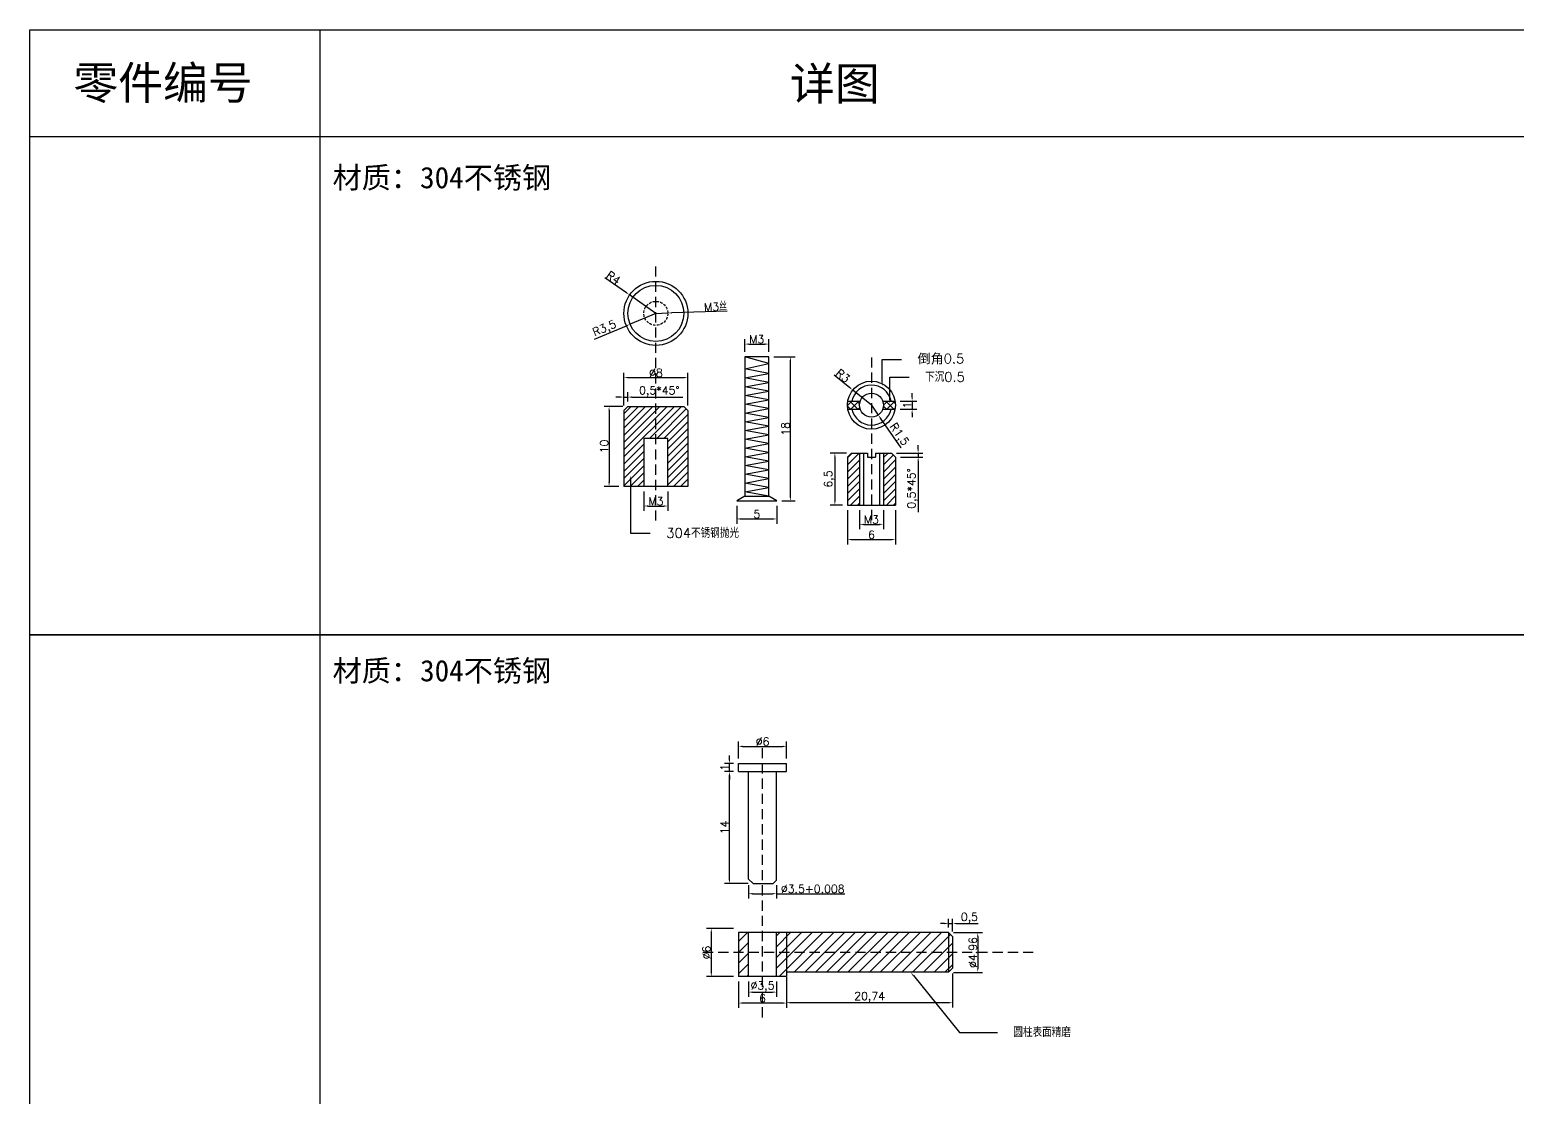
# Model space of a CAD drawing. Header units: millimetres. Extents: x 6817 to 15937, y -5221 to -164.
# Drawn here: x 10129.5 to 10315.4, y -911.5 to -778.1 of the extents above; entities that cross this region are included whole.
import ezdxf
from ezdxf import colors
from ezdxf.entities.mleader import LeaderData, LeaderLine
from ezdxf.math import Vec2, Vec3

# ---------------------------------------------------------------- set-up
doc = ezdxf.new("R2010")
doc.units = ezdxf.units.MM
doc.linetypes.add('HIDDEN', pattern=[9.525, 6.35, -3.175])
doc.layers.add('图层2', color=108, linetype='Continuous')
doc.styles.get("Standard").update_dxf_attribs({"font": 'txt', "bigfont": 'gbcbig.shx'})
doc.dimstyles.new('ISO-25', dxfattribs={"dimtxt": 1, "dimasz": 0.5, "dimexe": 0.6, "dimexo": 0.625, "dimgap": 0.1, "dimtad": 1, "dimtxsty": 'Standard', "dimcen": 2.5, "dimadec": 0, "dimazin": 0, "dimtfac": 1, "dimtmove": 0, "dimatfit": 3, "dimfxl": 0, "dimarcsym": 0})

# ---------------------------------------------------------------- blocks, each defined once
blk = doc.blocks.new('*D264')
at = {"layer": 'Defpoints', "color": 0, "linetype": 'ByBlock', "transparency": 16777216}
for p in [(10224.05, -895.88), (10244.8, -895.4), (10224.05, -899.67)]:
    blk.add_point(p, dxfattribs=at)
at = {"layer": '图层2', "color": 0, "linetype": 'ByBlock', "lineweight": -2, "transparency": 16777216}
for p, q in [((10224.05, -896.5), (10224.05, -900.27)), ((10244.8, -896.02), (10244.8, -900.27)), ((10244.3, -899.67), (10224.55, -899.67))]:
    blk.add_line(p, q, dxfattribs=at)
at = {"layer": '图层2', "color": 0, "linetype": 'ByBlock', "transparency": 16777216}
for points in [[(10224.55, -899.59), (10224.55, -899.76), (10224.05, -899.67)], [(10244.3, -899.59), (10244.3, -899.76), (10244.8, -899.67)]]:
    blk.add_solid(points, dxfattribs=at)
at = {"layer": '图层2', "color": 0, "linetype": 'ByBlock', "transparency": 16777216, "insert": (10234.43, -898.99), "char_height": 1, "attachment_point": 5}
blk.add_mtext('20,74', dxfattribs=at)
blk = doc.blocks.new('*D265')
at = {"layer": 'Defpoints', "color": 0, "linetype": 'ByBlock', "transparency": 16777216}
for p in [(10224.05, -895.88), (10218.05, -896.4), (10218.05, -899.72)]:
    blk.add_point(p, dxfattribs=at)
at = {"layer": '图层2', "color": 0, "linetype": 'ByBlock', "lineweight": -2, "transparency": 16777216}
for p, q in [((10218.05, -897.02), (10218.05, -900.32)), ((10224.05, -896.5), (10224.05, -900.32)), ((10223.55, -899.72), (10218.55, -899.72))]:
    blk.add_line(p, q, dxfattribs=at)
at = {"layer": '图层2', "color": 0, "linetype": 'ByBlock', "transparency": 16777216}
for points in [[(10218.55, -899.63), (10218.55, -899.8), (10218.05, -899.72)], [(10223.55, -899.63), (10223.55, -899.8), (10224.05, -899.72)]]:
    blk.add_solid(points, dxfattribs=at)
at = {"layer": '图层2', "color": 0, "linetype": 'ByBlock', "transparency": 16777216, "insert": (10221.05, -899.12), "char_height": 1, "attachment_point": 5}
blk.add_mtext('6', dxfattribs=at)
blk = doc.blocks.new('*D266')
at = {"layer": 'Defpoints', "color": 0, "linetype": 'ByBlock', "transparency": 16777216}
for p in [(10218.05, -890.4), (10214.64, -896.4), (10218.05, -896.4)]:
    blk.add_point(p, dxfattribs=at)
at = {"layer": '图层2', "color": 0, "linetype": 'ByBlock', "lineweight": -2, "transparency": 16777216}
for p, q in [((10217.43, -890.4), (10214.04, -890.4)), ((10214.64, -890.9), (10214.64, -895.9)), ((10217.43, -896.4), (10214.04, -896.4))]:
    blk.add_line(p, q, dxfattribs=at)
at = {"layer": '图层2', "color": 0, "linetype": 'ByBlock', "transparency": 16777216}
for points in [[(10214.56, -890.9), (10214.73, -890.9), (10214.64, -890.4)], [(10214.56, -895.9), (10214.73, -895.9), (10214.64, -896.4)]]:
    blk.add_solid(points, dxfattribs=at)
at = {"layer": '图层2', "color": 0, "linetype": 'ByBlock', "transparency": 16777216, "insert": (10214.04, -893.4), "char_height": 1, "attachment_point": 5, "rotation": 90}
blk.add_mtext('%%C6', dxfattribs=at)
blk = doc.blocks.new('*D308')
at = {"layer": 'Defpoints', "color": 0, "linetype": 'ByBlock', "transparency": 16777216}
for p in [(10216.91, -870.79), (10218.05, -870.79), (10219.87, -884.78)]:
    blk.add_point(p, dxfattribs=at)
at = {"layer": '图层2', "color": 0, "linetype": 'ByBlock', "lineweight": -2, "transparency": 16777216}
for p, q in [((10217.43, -870.79), (10216.31, -870.79)), ((10216.91, -884.28), (10216.91, -871.29)), ((10219.24, -884.78), (10216.31, -884.78))]:
    blk.add_line(p, q, dxfattribs=at)
at = {"layer": '图层2', "color": 0, "linetype": 'ByBlock', "transparency": 16777216}
for points in [[(10216.82, -871.29), (10216.99, -871.29), (10216.91, -870.79)], [(10216.82, -884.28), (10216.99, -884.28), (10216.91, -884.78)]]:
    blk.add_solid(points, dxfattribs=at)
at = {"layer": '图层2', "color": 0, "linetype": 'ByBlock', "transparency": 16777216, "insert": (10216.31, -877.78), "char_height": 1, "attachment_point": 5, "rotation": 90}
blk.add_mtext('14', dxfattribs=at)
blk = doc.blocks.new('*D309')
at = {"layer": 'Defpoints', "color": 0, "linetype": 'ByBlock', "transparency": 16777216}
for p in [(10216.91, -869.79), (10218.05, -869.79), (10218.05, -870.79)]:
    blk.add_point(p, dxfattribs=at)
at = {"layer": '图层2', "color": 0, "linetype": 'ByBlock', "lineweight": -2, "transparency": 16777216}
for p, q in [((10217.43, -869.79), (10216.31, -869.79)), ((10216.91, -869.29), (10216.91, -868.79)), ((10216.91, -870.79), (10216.91, -869.79)), ((10217.43, -870.79), (10216.31, -870.79)), ((10216.91, -871.29), (10216.91, -871.79))]:
    blk.add_line(p, q, dxfattribs=at)
at = {"layer": '图层2', "color": 0, "linetype": 'ByBlock', "transparency": 16777216}
for points in [[(10216.82, -869.29), (10216.99, -869.29), (10216.91, -869.79)], [(10216.82, -871.29), (10216.99, -871.29), (10216.91, -870.79)]]:
    blk.add_solid(points, dxfattribs=at)
at = {"layer": '图层2', "color": 0, "linetype": 'ByBlock', "transparency": 16777216, "insert": (10216.31, -870.29), "char_height": 1, "attachment_point": 5, "rotation": 90}
blk.add_mtext('1', dxfattribs=at)
blk = doc.blocks.new('*D267')
at = {"layer": 'Defpoints', "color": 0, "linetype": 'ByBlock', "transparency": 16777216}
for p in [(10219.3, -884.35), (10222.8, -884.35), (10222.8, -886.05)]:
    blk.add_point(p, dxfattribs=at)
at = {"layer": '图层2', "color": 0, "linetype": 'ByBlock', "lineweight": -2, "transparency": 16777216}
for p, q in [((10219.3, -884.97), (10219.3, -886.65)), ((10219.8, -886.05), (10222.3, -886.05)), ((10222.8, -884.97), (10222.8, -886.65)), ((10222.8, -886.05), (10231.34, -886.05))]:
    blk.add_line(p, q, dxfattribs=at)
at = {"layer": '图层2', "color": 0, "linetype": 'ByBlock', "transparency": 16777216}
for points in [[(10219.8, -885.97), (10219.8, -886.14), (10219.3, -886.05)], [(10222.3, -885.97), (10222.3, -886.14), (10222.8, -886.05)]]:
    blk.add_solid(points, dxfattribs=at)
at = {"layer": '图层2', "color": 0, "linetype": 'ByBlock', "transparency": 16777216, "insert": (10227.32, -885.45), "char_height": 1, "attachment_point": 5}
blk.add_mtext('%%C3.5+0.008', dxfattribs=at)
blk = doc.blocks.new('*D310')
at = {"layer": 'Defpoints', "color": 0, "linetype": 'ByBlock', "transparency": 16777216}
for p in [(10224.05, -867.65), (10218.05, -869.79), (10224.05, -869.79)]:
    blk.add_point(p, dxfattribs=at)
at = {"layer": '图层2', "color": 0, "linetype": 'ByBlock', "lineweight": -2, "transparency": 16777216}
for p, q in [((10218.05, -869.16), (10218.05, -867.05)), ((10218.55, -867.65), (10223.55, -867.65)), ((10224.05, -869.16), (10224.05, -867.05))]:
    blk.add_line(p, q, dxfattribs=at)
at = {"layer": '图层2', "color": 0, "linetype": 'ByBlock', "transparency": 16777216}
for points in [[(10218.55, -867.56), (10218.55, -867.73), (10218.05, -867.65)], [(10223.55, -867.56), (10223.55, -867.73), (10224.05, -867.65)]]:
    blk.add_solid(points, dxfattribs=at)
at = {"layer": '图层2', "color": 0, "linetype": 'ByBlock', "transparency": 16777216, "insert": (10221.05, -867.05), "char_height": 1, "attachment_point": 5}
blk.add_mtext('%%C6', dxfattribs=at)
blk = doc.blocks.new('*D311')
at = {"layer": 'Defpoints', "color": 0, "linetype": 'ByBlock', "transparency": 16777216}
for p in [(10221.83, -817.38), (10218.83, -818.97), (10221.83, -818.97)]:
    blk.add_point(p, dxfattribs=at)
at = {"layer": '图层2', "color": 0, "linetype": 'ByBlock', "lineweight": -2, "transparency": 16777216}
for p, q in [((10218.83, -818.35), (10218.83, -816.78)), ((10219.33, -817.38), (10221.33, -817.38)), ((10221.83, -818.35), (10221.83, -816.78))]:
    blk.add_line(p, q, dxfattribs=at)
at = {"layer": '图层2', "color": 0, "linetype": 'ByBlock', "transparency": 16777216}
for points in [[(10219.33, -817.29), (10219.33, -817.46), (10218.83, -817.38)], [(10221.33, -817.29), (10221.33, -817.46), (10221.83, -817.38)]]:
    blk.add_solid(points, dxfattribs=at)
at = {"layer": '图层2', "color": 0, "linetype": 'ByBlock', "transparency": 16777216, "insert": (10220.33, -816.78), "char_height": 1, "attachment_point": 5}
blk.add_mtext('M3', dxfattribs=at)
blk = doc.blocks.new('*D312')
at = {"layer": 'Defpoints', "color": 0, "linetype": 'ByBlock', "transparency": 16777216}
for p in [(10221.83, -818.97), (10222.83, -836.97), (10224.52, -836.97)]:
    blk.add_point(p, dxfattribs=at)
at = {"layer": '图层2', "color": 0, "linetype": 'ByBlock', "lineweight": -2, "transparency": 16777216}
for p, q in [((10222.46, -818.97), (10225.12, -818.97)), ((10224.52, -819.47), (10224.52, -836.47)), ((10223.46, -836.97), (10225.12, -836.97))]:
    blk.add_line(p, q, dxfattribs=at)
at = {"layer": '图层2', "color": 0, "linetype": 'ByBlock', "transparency": 16777216}
for points in [[(10224.44, -819.47), (10224.61, -819.47), (10224.52, -818.97)], [(10224.44, -836.47), (10224.61, -836.47), (10224.52, -836.97)]]:
    blk.add_solid(points, dxfattribs=at)
at = {"layer": '图层2', "color": 0, "linetype": 'ByBlock', "transparency": 16777216, "insert": (10223.92, -827.97), "char_height": 1, "attachment_point": 5, "rotation": 90}
blk.add_mtext('18', dxfattribs=at)
blk = doc.blocks.new('*D313')
at = {"layer": 'Defpoints', "color": 0, "linetype": 'ByBlock', "transparency": 16777216}
for p in [(10204.22, -824), (10204.22, -825.17), (10203.72, -825.67)]:
    blk.add_point(p, dxfattribs=at)
at = {"layer": '图层2', "color": 0, "linetype": 'ByBlock', "lineweight": -2, "transparency": 16777216}
for p, q in [((10203.72, -825.05), (10203.72, -823.4)), ((10204.22, -824.55), (10204.22, -823.4)), ((10203.22, -824), (10202.72, -824)), ((10203.72, -824), (10204.22, -824)), ((10204.72, -824), (10211.08, -824))]:
    blk.add_line(p, q, dxfattribs=at)
at = {"layer": '图层2', "color": 0, "linetype": 'ByBlock', "transparency": 16777216}
for points in [[(10203.22, -823.91), (10203.22, -824.08), (10203.72, -824)], [(10204.72, -823.91), (10204.72, -824.08), (10204.22, -824)]]:
    blk.add_solid(points, dxfattribs=at)
at = {"layer": '图层2', "color": 0, "linetype": 'ByBlock', "transparency": 16777216, "insert": (10208.15, -823.31), "char_height": 1, "attachment_point": 5}
blk.add_mtext('0,5*45%%d', dxfattribs=at)
blk = doc.blocks.new('*D314')
at = {"layer": 'Defpoints', "color": 0, "linetype": 'ByBlock', "transparency": 16777216}
for p in [(10211.72, -821.56), (10203.72, -825.67), (10211.72, -825.67)]:
    blk.add_point(p, dxfattribs=at)
at = {"layer": '图层2', "color": 0, "linetype": 'ByBlock', "lineweight": -2, "transparency": 16777216}
for p, q in [((10203.72, -825.05), (10203.72, -820.96)), ((10204.22, -821.56), (10211.22, -821.56)), ((10211.72, -825.05), (10211.72, -820.96))]:
    blk.add_line(p, q, dxfattribs=at)
at = {"layer": '图层2', "color": 0, "linetype": 'ByBlock', "transparency": 16777216}
for points in [[(10204.22, -821.48), (10204.22, -821.65), (10203.72, -821.56)], [(10211.22, -821.48), (10211.22, -821.65), (10211.72, -821.56)]]:
    blk.add_solid(points, dxfattribs=at)
at = {"layer": '图层2', "color": 0, "linetype": 'ByBlock', "transparency": 16777216, "insert": (10207.72, -820.96), "char_height": 1, "attachment_point": 5}
blk.add_mtext('%%C8', dxfattribs=at)
blk = doc.blocks.new('*D315')
at = {"layer": 'Defpoints', "color": 0, "linetype": 'ByBlock', "transparency": 16777216}
for p in [(10204.22, -825.17), (10201.87, -835.17), (10203.72, -835.17)]:
    blk.add_point(p, dxfattribs=at)
at = {"layer": '图层2', "color": 0, "linetype": 'ByBlock', "lineweight": -2, "transparency": 16777216}
for p, q in [((10203.59, -825.17), (10201.27, -825.17)), ((10201.87, -825.67), (10201.87, -834.67)), ((10203.09, -835.17), (10201.27, -835.17))]:
    blk.add_line(p, q, dxfattribs=at)
at = {"layer": '图层2', "color": 0, "linetype": 'ByBlock', "transparency": 16777216}
for points in [[(10201.79, -825.67), (10201.95, -825.67), (10201.87, -825.17)], [(10201.79, -834.67), (10201.95, -834.67), (10201.87, -835.17)]]:
    blk.add_solid(points, dxfattribs=at)
at = {"layer": '图层2', "color": 0, "linetype": 'ByBlock', "transparency": 16777216, "insert": (10201.27, -830.17), "char_height": 1, "attachment_point": 5, "rotation": 90}
blk.add_mtext('10', dxfattribs=at)
blk = doc.blocks.new('*D316')
at = {"layer": 'Defpoints', "color": 0, "linetype": 'ByBlock', "transparency": 16777216}
for p in [(10206.22, -835.17), (10209.22, -835.17), (10209.22, -837.61)]:
    blk.add_point(p, dxfattribs=at)
at = {"layer": '图层2', "color": 0, "linetype": 'ByBlock', "lineweight": -2, "transparency": 16777216}
for p, q in [((10206.22, -835.8), (10206.22, -838.21)), ((10209.22, -835.8), (10209.22, -838.21)), ((10206.72, -837.61), (10208.72, -837.61))]:
    blk.add_line(p, q, dxfattribs=at)
at = {"layer": '图层2', "color": 0, "linetype": 'ByBlock', "transparency": 16777216}
for points in [[(10206.72, -837.53), (10206.72, -837.69), (10206.22, -837.61)], [(10208.72, -837.53), (10208.72, -837.69), (10209.22, -837.61)]]:
    blk.add_solid(points, dxfattribs=at)
at = {"layer": '图层2', "color": 0, "linetype": 'ByBlock', "transparency": 16777216, "insert": (10207.72, -837.01), "char_height": 1, "attachment_point": 5}
blk.add_mtext('M3', dxfattribs=at)
blk = doc.blocks.new('*D317')
at = {"layer": 'Defpoints', "color": 0, "linetype": 'ByBlock', "transparency": 16777216}
for p in [(10232.33, -823.12), (10234.66, -825.01)]:
    blk.add_point(p, dxfattribs=at)
at = {"layer": '图层2', "color": 0, "linetype": 'ByBlock', "lineweight": -2, "transparency": 16777216}
for p, q in [((10229.99, -821.22), (10231.94, -822.8)), ((10234.66, -825.01), (10232.33, -823.12))]:
    blk.add_line(p, q, dxfattribs=at)
at = {"layer": '图层2', "color": 0, "linetype": 'ByBlock', "transparency": 16777216}
blk.add_solid([(10231.99, -822.74), (10231.89, -822.87), (10232.33, -823.12)], dxfattribs=at)
at = {"layer": '图层2', "color": 0, "linetype": 'ByBlock', "transparency": 16777216, "insert": (10231.09, -821.34), "char_height": 1, "attachment_point": 5, "rotation": 320.9601}
blk.add_mtext('R3', dxfattribs=at)
blk = doc.blocks.new('*D318')
at = {"layer": 'Defpoints', "color": 0, "linetype": 'ByBlock', "transparency": 16777216}
for p in [(10237.62, -824.51), (10237.62, -825.51), (10239.74, -825.51)]:
    blk.add_point(p, dxfattribs=at)
at = {"layer": '图层2', "color": 0, "linetype": 'ByBlock', "lineweight": -2, "transparency": 16777216}
for p, q in [((10238.24, -824.51), (10240.34, -824.51)), ((10239.74, -824.01), (10239.74, -823.51)), ((10239.74, -824.51), (10239.74, -825.51)), ((10238.24, -825.51), (10240.34, -825.51)), ((10239.74, -826.01), (10239.74, -826.51))]:
    blk.add_line(p, q, dxfattribs=at)
at = {"layer": '图层2', "color": 0, "linetype": 'ByBlock', "transparency": 16777216}
for points in [[(10239.66, -824.01), (10239.82, -824.01), (10239.74, -824.51)], [(10239.66, -826.01), (10239.82, -826.01), (10239.74, -825.51)]]:
    blk.add_solid(points, dxfattribs=at)
at = {"layer": '图层2', "color": 0, "linetype": 'ByBlock', "transparency": 16777216, "insert": (10239.14, -825.01), "char_height": 1, "attachment_point": 5, "rotation": 90}
blk.add_mtext('1', dxfattribs=at)
blk = doc.blocks.new('*D319')
at = {"layer": 'Defpoints', "color": 0, "linetype": 'ByBlock', "transparency": 16777216}
for p in [(10234.66, -825.01), (10235.51, -826.24)]:
    blk.add_point(p, dxfattribs=at)
at = {"layer": '图层2', "color": 0, "linetype": 'ByBlock', "lineweight": -2, "transparency": 16777216}
for p, q in [((10234.66, -825.01), (10235.51, -826.24)), ((10238.35, -830.34), (10235.8, -826.65))]:
    blk.add_line(p, q, dxfattribs=at)
at = {"layer": '图层2', "color": 0, "linetype": 'ByBlock', "transparency": 16777216}
blk.add_solid([(10235.87, -826.6), (10235.73, -826.7), (10235.51, -826.24)], dxfattribs=at)
at = {"layer": '图层2', "color": 0, "linetype": 'ByBlock', "transparency": 16777216, "insert": (10238.05, -828.71), "char_height": 1, "attachment_point": 5, "rotation": 304.6901}
blk.add_mtext('R1,5', dxfattribs=at)
blk = doc.blocks.new('*D320')
at = {"layer": 'Defpoints', "color": 0, "linetype": 'ByBlock', "transparency": 16777216}
for p in [(10204.44, -811.24), (10207.72, -813.54)]:
    blk.add_point(p, dxfattribs=at)
at = {"layer": '图层2', "color": 0, "linetype": 'ByBlock', "lineweight": -2, "transparency": 16777216}
for p, q in [((10201.32, -809.05), (10204.03, -810.95)), ((10207.72, -813.54), (10204.44, -811.24))]:
    blk.add_line(p, q, dxfattribs=at)
at = {"layer": '图层2', "color": 0, "linetype": 'ByBlock', "transparency": 16777216}
blk.add_solid([(10204.08, -810.89), (10203.98, -811.02), (10204.44, -811.24)], dxfattribs=at)
at = {"layer": '图层2', "color": 0, "linetype": 'ByBlock', "transparency": 16777216, "insert": (10202.43, -809.1), "char_height": 1, "attachment_point": 5, "rotation": 324.9754}
blk.add_mtext('R4', dxfattribs=at)
blk = doc.blocks.new('*D321')
at = {"layer": 'Defpoints', "color": 0, "linetype": 'ByBlock', "transparency": 16777216}
for p in [(10207.72, -813.54), (10204.49, -814.9)]:
    blk.add_point(p, dxfattribs=at)
at = {"layer": '图层2', "color": 0, "linetype": 'ByBlock', "lineweight": -2, "transparency": 16777216}
for p, q in [((10207.72, -813.54), (10204.49, -814.9)), ((10200.04, -816.77), (10204.03, -815.09))]:
    blk.add_line(p, q, dxfattribs=at)
at = {"layer": '图层2', "color": 0, "linetype": 'ByBlock', "transparency": 16777216}
blk.add_solid([(10204, -815.01), (10204.06, -815.17), (10204.49, -814.9)], dxfattribs=at)
at = {"layer": '图层2', "color": 0, "linetype": 'ByBlock', "transparency": 16777216, "insert": (10201.33, -815.49), "char_height": 1, "attachment_point": 5, "rotation": 22.8746}
blk.add_mtext('R3,5', dxfattribs=at)
blk = doc.blocks.new('*D322')
at = {"layer": 'Defpoints', "color": 0, "linetype": 'ByBlock', "transparency": 16777216}
for p in [(10207.72, -813.54), (10209.22, -813.49)]:
    blk.add_point(p, dxfattribs=at)
at = {"layer": '图层2', "color": 0, "linetype": 'ByBlock', "lineweight": -2, "transparency": 16777216}
for p, q in [((10207.72, -813.54), (10209.22, -813.49)), ((10216.64, -813.28), (10209.72, -813.48))]:
    blk.add_line(p, q, dxfattribs=at)
at = {"layer": '图层2', "color": 0, "linetype": 'ByBlock', "transparency": 16777216}
blk.add_solid([(10209.71, -813.4), (10209.72, -813.56), (10209.22, -813.49)], dxfattribs=at)
at = {"layer": '图层2', "color": 0, "linetype": 'ByBlock', "transparency": 16777216, "insert": (10215.18, -812.72), "char_height": 1, "attachment_point": 5, "rotation": 1.648}
blk.add_mtext('M3丝', dxfattribs=at)
blk = doc.blocks.new('*D338')
at = {"layer": 'Defpoints', "color": 0, "linetype": 'ByBlock', "transparency": 16777216}
for p in [(10244.8, -889.79), (10244.3, -890.92), (10244.8, -891.42)]:
    blk.add_point(p, dxfattribs=at)
at = {"layer": '图层2', "color": 0, "linetype": 'ByBlock', "lineweight": -2, "transparency": 16777216}
for p, q in [((10243.8, -889.79), (10243.3, -889.79)), ((10244.3, -890.29), (10244.3, -889.19)), ((10244.3, -889.79), (10244.8, -889.79)), ((10244.8, -890.79), (10244.8, -889.19)), ((10245.3, -889.79), (10248, -889.79))]:
    blk.add_line(p, q, dxfattribs=at)
at = {"layer": '图层2', "color": 0, "linetype": 'ByBlock', "transparency": 16777216}
for points in [[(10243.8, -889.7), (10243.8, -889.87), (10244.3, -889.79)], [(10245.3, -889.7), (10245.3, -889.87), (10244.8, -889.79)]]:
    blk.add_solid(points, dxfattribs=at)
at = {"layer": '图层2', "color": 0, "linetype": 'ByBlock', "transparency": 16777216, "insert": (10246.9, -889.1), "char_height": 1, "attachment_point": 5}
blk.add_mtext('0,5', dxfattribs=at)
blk = doc.blocks.new('*D339')
at = {"layer": 'Defpoints', "color": 0, "linetype": 'ByBlock', "transparency": 16777216}
for p in [(10244.3, -890.92), (10244.3, -895.88), (10247.94, -895.88)]:
    blk.add_point(p, dxfattribs=at)
at = {"layer": '图层2', "color": 0, "linetype": 'ByBlock', "lineweight": -2, "transparency": 16777216}
for p, q in [((10244.92, -890.92), (10248.54, -890.92)), ((10247.94, -891.42), (10247.94, -895.38)), ((10244.92, -895.88), (10248.54, -895.88))]:
    blk.add_line(p, q, dxfattribs=at)
at = {"layer": '图层2', "color": 0, "linetype": 'ByBlock', "transparency": 16777216}
for points in [[(10247.86, -891.42), (10248.02, -891.42), (10247.94, -890.92)], [(10247.86, -895.38), (10248.02, -895.38), (10247.94, -895.88)]]:
    blk.add_solid(points, dxfattribs=at)
at = {"layer": '图层2', "color": 0, "linetype": 'ByBlock', "transparency": 16777216, "insert": (10247.34, -893.4), "char_height": 1, "attachment_point": 5, "rotation": 90}
blk.add_mtext('%%C4.96', dxfattribs=at)
blk = doc.blocks.new('*D520')
at = {"layer": 'Defpoints', "color": 0, "linetype": 'ByBlock', "transparency": 16777216}
for p in [(10217.83, -836.97), (10222.83, -836.97), (10222.83, -839.23)]:
    blk.add_point(p, dxfattribs=at)
at = {"layer": '图层2', "color": 0, "linetype": 'ByBlock', "lineweight": -2, "transparency": 16777216}
for p, q in [((10217.83, -837.6), (10217.83, -839.83)), ((10222.83, -837.6), (10222.83, -839.83)), ((10218.33, -839.23), (10222.33, -839.23))]:
    blk.add_line(p, q, dxfattribs=at)
at = {"layer": '图层2', "color": 0, "linetype": 'ByBlock', "transparency": 16777216}
for points in [[(10218.33, -839.14), (10218.33, -839.31), (10217.83, -839.23)], [(10222.33, -839.14), (10222.33, -839.31), (10222.83, -839.23)]]:
    blk.add_solid(points, dxfattribs=at)
at = {"layer": '图层2', "color": 0, "linetype": 'ByBlock', "transparency": 16777216, "insert": (10220.33, -838.63), "char_height": 1, "attachment_point": 5}
blk.add_mtext('5', dxfattribs=at)
blk = doc.blocks.new('*D521')
at = {"layer": 'Defpoints', "color": 0, "linetype": 'ByBlock', "transparency": 16777216}
for p in [(10232.16, -830.99), (10230.09, -837.49), (10231.66, -837.49)]:
    blk.add_point(p, dxfattribs=at)
at = {"layer": '图层2', "color": 0, "linetype": 'ByBlock', "lineweight": -2, "transparency": 16777216}
for p, q in [((10231.53, -830.99), (10229.49, -830.99)), ((10230.09, -831.49), (10230.09, -836.99)), ((10231.03, -837.49), (10229.49, -837.49))]:
    blk.add_line(p, q, dxfattribs=at)
at = {"layer": '图层2', "color": 0, "linetype": 'ByBlock', "transparency": 16777216}
for points in [[(10230, -831.49), (10230.17, -831.49), (10230.09, -830.99)], [(10230, -836.99), (10230.17, -836.99), (10230.09, -837.49)]]:
    blk.add_solid(points, dxfattribs=at)
at = {"layer": '图层2', "color": 0, "linetype": 'ByBlock', "transparency": 16777216, "insert": (10229.4, -834.24), "char_height": 1, "attachment_point": 5, "rotation": 90}
blk.add_mtext('6,5', dxfattribs=at)
blk = doc.blocks.new('*D298')
at = {"layer": 'Defpoints', "color": 0, "linetype": 'ByBlock', "transparency": 16777216}
for p in [(10231.66, -837.49), (10237.66, -837.49), (10237.66, -841.8)]:
    blk.add_point(p, dxfattribs=at)
at = {"layer": '图层2', "color": 0, "linetype": 'ByBlock', "lineweight": -2, "transparency": 16777216}
for p, q in [((10231.66, -838.11), (10231.66, -842.4)), ((10237.66, -838.11), (10237.66, -842.4)), ((10232.16, -841.8), (10237.16, -841.8))]:
    blk.add_line(p, q, dxfattribs=at)
at = {"layer": '图层2', "color": 0, "linetype": 'ByBlock', "transparency": 16777216}
for points in [[(10232.16, -841.72), (10232.16, -841.89), (10231.66, -841.8)], [(10237.16, -841.72), (10237.16, -841.89), (10237.66, -841.8)]]:
    blk.add_solid(points, dxfattribs=at)
at = {"layer": '图层2', "color": 0, "linetype": 'ByBlock', "transparency": 16777216, "insert": (10234.66, -841.2), "char_height": 1, "attachment_point": 5}
blk.add_mtext('6', dxfattribs=at)
blk = doc.blocks.new('*D299')
at = {"layer": 'Defpoints', "color": 0, "linetype": 'ByBlock', "transparency": 16777216}
for p in [(10233.16, -837.49), (10236.16, -837.49), (10236.16, -839.9)]:
    blk.add_point(p, dxfattribs=at)
at = {"layer": '图层2', "color": 0, "linetype": 'ByBlock', "lineweight": -2, "transparency": 16777216}
for p, q in [((10233.16, -838.11), (10233.16, -840.5)), ((10236.16, -838.11), (10236.16, -840.5)), ((10233.66, -839.9), (10235.66, -839.9))]:
    blk.add_line(p, q, dxfattribs=at)
at = {"layer": '图层2', "color": 0, "linetype": 'ByBlock', "transparency": 16777216}
for points in [[(10233.66, -839.82), (10233.66, -839.98), (10233.16, -839.9)], [(10235.66, -839.82), (10235.66, -839.98), (10236.16, -839.9)]]:
    blk.add_solid(points, dxfattribs=at)
at = {"layer": '图层2', "color": 0, "linetype": 'ByBlock', "transparency": 16777216, "insert": (10234.66, -839.3), "char_height": 1, "attachment_point": 5}
blk.add_mtext('M3', dxfattribs=at)
blk = doc.blocks.new('*D522')
at = {"layer": 'Defpoints', "color": 0, "linetype": 'ByBlock', "transparency": 16777216}
for p in [(10237.16, -830.99), (10237.66, -831.49), (10240.49, -831.49)]:
    blk.add_point(p, dxfattribs=at)
at = {"layer": '图层2', "color": 0, "linetype": 'ByBlock', "lineweight": -2, "transparency": 16777216}
for p, q in [((10240.49, -830.49), (10240.49, -829.99)), ((10237.78, -830.99), (10241.09, -830.99)), ((10238.28, -831.49), (10241.09, -831.49)), ((10240.49, -830.99), (10240.49, -831.49)), ((10240.49, -831.99), (10240.49, -838.36))]:
    blk.add_line(p, q, dxfattribs=at)
at = {"layer": '图层2', "color": 0, "linetype": 'ByBlock', "transparency": 16777216}
for points in [[(10240.41, -830.49), (10240.58, -830.49), (10240.49, -830.99)], [(10240.41, -831.99), (10240.58, -831.99), (10240.49, -831.49)]]:
    blk.add_solid(points, dxfattribs=at)
at = {"layer": '图层2', "color": 0, "linetype": 'ByBlock', "transparency": 16777216, "insert": (10239.81, -835.42), "char_height": 1, "attachment_point": 5, "rotation": 90}
blk.add_mtext('0,5*45%%D', dxfattribs=at)
blk = doc.blocks.new('*D523')
at = {"layer": 'Defpoints', "color": 0, "linetype": 'ByBlock', "transparency": 16777216}
for p in [(10219.3, -896.4), (10222.8, -896.4), (10222.8, -898.35)]:
    blk.add_point(p, dxfattribs=at)
at = {"layer": '图层2', "color": 0, "linetype": 'ByBlock', "lineweight": -2, "transparency": 16777216}
for p, q in [((10219.3, -897.02), (10219.3, -898.95)), ((10222.8, -897.02), (10222.8, -898.95)), ((10219.8, -898.35), (10222.3, -898.35))]:
    blk.add_line(p, q, dxfattribs=at)
at = {"layer": '图层2', "color": 0, "linetype": 'ByBlock', "transparency": 16777216}
for points in [[(10219.8, -898.27), (10219.8, -898.44), (10219.3, -898.35)], [(10222.3, -898.27), (10222.3, -898.44), (10222.8, -898.35)]]:
    blk.add_solid(points, dxfattribs=at)
at = {"layer": '图层2', "color": 0, "linetype": 'ByBlock', "transparency": 16777216, "insert": (10221.05, -897.67), "char_height": 1, "attachment_point": 5}
blk.add_mtext('%%C3,5', dxfattribs=at)

msp = doc.modelspace()

# ---------------------------------------------------------------- hatches: boundary and pattern name
at = {"layer": '图层2', "linetype": 'ByBlock'}
h = msp.add_hatch(dxfattribs=at)
h.set_pattern_fill('ANSI31', color=4, scale=0.2)
h.set_pattern_definition([(45, (8957.0055, -20.8192), (-0.4490128, 0.4490128), [])])
h.paths.add_polyline_path([(10206.216, -835.174), (10206.216, -829.174), (10209.216, -829.174), (10209.216, -835.174), (10211.716, -835.174), (10211.716, -825.674), (10211.216, -825.174), (10204.216, -825.174), (10203.716, -825.674), (10203.716, -835.174)])
h = msp.add_hatch(dxfattribs=at)
h.set_pattern_fill('ANSI37', color=4, scale=0.2)
h.set_pattern_definition([(45, (8882.3321, -11.914), (-0.4490128, 0.4490128), []), (135, (8882.3321, -11.914), (-0.4490128, -0.4490128), [])])
h.paths.add_polyline_path([(10233.246, -825.506, -0.0851642), (10233.16, -825.006, -0.0851642), (10233.246, -824.506), (10231.702, -824.506, 0.0418865), (10231.66, -825.006, 0.0418865), (10231.702, -825.506)])
h.paths.add_polyline_path([(10237.618, -825.506, 0.0418865), (10237.66, -825.006, 0.0418865), (10237.618, -824.506), (10236.074, -824.506, -0.0851642), (10236.16, -825.006, -0.0851642), (10236.074, -825.506)])
h = msp.add_hatch(dxfattribs=at)
h.set_pattern_fill('ANSI31', color=4, scale=0.2)
h.set_pattern_definition([(45, (8889.241, -14.24107), (-0.4490128, 0.4490128), [])])
h.paths.add_polyline_path([(10231.66, -837.49), (10233.16, -837.49), (10233.16, -830.99), (10232.16, -830.99), (10231.66, -831.49)])
h.paths.add_polyline_path([(10236.16, -837.49), (10237.66, -837.49), (10237.66, -831.49), (10237.16, -830.99), (10236.16, -830.99)])
h = msp.add_hatch(dxfattribs=at)
h.set_pattern_fill('ANSI31', color=4, scale=0.3)
h.set_pattern_definition([(45, (8850.4628, 86.9144), (-0.6735192, 0.6735192), [])])
h.paths.add_polyline_path([(10219.305, -890.917), (10218.055, -890.917), (10218.055, -893.397), (10219.305, -893.397)])
h.paths.add_polyline_path([(10224.055, -890.917), (10222.804, -890.917), (10222.804, -893.397), (10224.055, -893.397)])
h.paths.add_polyline_path([(10219.305, -893.397), (10218.055, -893.397), (10218.055, -896.397), (10219.305, -896.397)])
h.paths.add_polyline_path([(10224.055, -893.397), (10222.804, -893.397), (10222.804, -896.397), (10224.055, -896.397)])
h.paths.add_polyline_path([(10244.299, -893.397), (10224.055, -893.397), (10224.055, -895.877), (10244.299, -895.877)])
h.paths.add_polyline_path([(10244.299, -890.917), (10224.055, -890.917), (10224.055, -893.397), (10244.299, -893.397)])
h.paths.add_polyline_path([(10244.799, -891.417), (10244.299, -890.917), (10244.299, -893.397), (10244.799, -893.397)])
h.paths.add_polyline_path([(10244.799, -893.397), (10244.299, -893.397), (10244.299, -895.877), (10244.799, -895.377)])

# ---------------------------------------------------------------- linework, layer by layer
at = {"layer": '图层2', "color": 2, "linetype": 'ByBlock'}
for p, q in [((10129.479, -778.098), (10425.184, -778.098)), ((10129.479, -853.694), (10129.479, -778.098)), ((10165.746, -778.098), (10165.746, -853.694)), ((10129.479, -791.449), (10425.184, -791.449)), ((10425.184, -853.694), (10129.479, -853.694)), ((10129.479, -1043.18), (10129.479, -853.694)), ((10129.479, -853.694), (10425.184, -853.694)), ((10165.746, -853.694), (10165.746, -1043.18))]:
    msp.add_line(p, q, dxfattribs=at)
at = {"layer": '图层2', "color": 3, "linetype": 'HIDDEN', "ltscale": 0.2}
for p, q in [((10207.716, -839.426), (10207.716, -807.479)), ((10234.66, -819.041), (10234.66, -839.448)), ((10221.055, -901.509), (10221.055, -867.308)), ((10254.876, -893.397), (10213.412, -893.397))]:
    msp.add_line(p, q, dxfattribs=at)
at = {"layer": '图层2', "color": 62, "linetype": 'ByBlock'}
for p, q in [((10203.716, -825.674), (10204.216, -825.174)), ((10204.216, -825.174), (10211.216, -825.174)), ((10211.216, -825.174), (10211.716, -825.674)), ((10231.702, -824.506), (10233.246, -824.506)), ((10236.074, -824.506), (10237.618, -824.506)), ((10203.716, -825.674), (10203.716, -835.174)), ((10211.716, -825.674), (10211.716, -835.174)), ((10231.702, -825.506), (10233.246, -825.506)), ((10236.074, -825.506), (10237.618, -825.506)), ((10232.16, -830.99), (10231.66, -831.49)), ((10231.66, -831.49), (10231.66, -837.49)), ((10232.16, -830.99), (10234.16, -830.99)), ((10233.16, -830.99), (10233.16, -837.49)), ((10233.66, -830.99), (10233.66, -837.49)), ((10234.16, -830.99), (10234.16, -831.49)), ((10234.16, -831.49), (10235.16, -831.49)), ((10235.16, -830.99), (10237.16, -830.99)), ((10235.16, -830.99), (10235.16, -831.49)), ((10235.66, -830.99), (10235.66, -837.49)), ((10236.16, -830.99), (10236.16, -837.49)), ((10237.16, -830.99), (10237.66, -831.49)), ((10237.66, -831.49), (10237.66, -837.49)), ((10211.716, -835.174), (10203.716, -835.174)), ((10231.66, -837.49), (10237.66, -837.49))]:
    msp.add_line(p, q, dxfattribs=at)
at = {"layer": '图层2', "color": 1, "linetype": 'ByBlock'}
for p, q in [((10218.055, -870.785), (10218.055, -869.785)), ((10218.055, -869.785), (10224.055, -869.785)), ((10224.055, -870.785), (10224.055, -869.785)), ((10218.055, -870.785), (10224.055, -870.785)), ((10219.305, -884.22), (10219.305, -870.785)), ((10222.805, -884.349), (10222.805, -870.785)), ((10219.869, -884.784), (10219.305, -884.22)), ((10222.805, -884.349), (10222.369, -884.784)), ((10219.869, -884.784), (10222.369, -884.784)), ((10219.305, -896.397), (10219.305, -890.917)), ((10222.804, -896.397), (10222.804, -890.917))]:
    msp.add_line(p, q, dxfattribs=at)
at = {"layer": '图层2', "color": 6, "linetype": 'ByBlock'}
for p, q in [((10244.299, -890.917), (10218.055, -890.917)), ((10218.055, -890.917), (10218.055, -896.397)), ((10224.055, -890.917), (10224.055, -896.397)), ((10244.299, -890.917), (10244.799, -891.417)), ((10244.299, -890.917), (10244.299, -895.877)), ((10244.799, -891.417), (10244.799, -895.377)), ((10244.299, -895.877), (10224.055, -895.877)), ((10244.299, -895.877), (10244.799, -895.377)), ((10224.055, -896.397), (10218.055, -896.397))]:
    msp.add_line(p, q, dxfattribs=at)
at = {"layer": '图层2', "color": 62, "linetype": 'ByBlock'}
msp.add_lwpolyline([(10221.832, -818.973), (10218.832, -818.973), (10218.832, -836.373), (10217.832, -836.973), (10222.832, -836.973), (10221.832, -836.373)], close=True, dxfattribs=at)
at = {"layer": '图层2', "color": 1, "linetype": 'ByBlock'}
for points in [[(10221.832, -821.066), (10218.832, -820.475), (10221.832, -819.783), (10218.832, -818.973)], [(10218.832, -836.379), (10221.832, -836.379), (10218.832, -835.832), (10221.832, -835.285), (10218.832, -834.738), (10221.832, -834.191), (10218.832, -833.644), (10221.832, -833.097), (10218.832, -832.551), (10221.832, -832.004), (10218.832, -831.457), (10221.832, -830.91), (10218.832, -830.363), (10221.832, -829.816), (10218.832, -829.269), (10221.832, -828.722), (10218.832, -828.175), (10221.832, -827.629), (10218.832, -827.082), (10221.832, -826.535), (10218.832, -825.988), (10221.832, -825.441), (10218.832, -824.894), (10221.832, -824.347), (10218.832, -823.8), (10221.832, -823.253), (10218.832, -822.707), (10221.832, -822.16), (10218.832, -821.613), (10221.832, -821.066)]]:
    msp.add_lwpolyline(points, dxfattribs=at)
at = {"layer": '图层2', "color": 62, "linetype": 'ByBlock'}
msp.add_lwpolyline([(10209.216, -835.174), (10209.216, -829.174), (10206.216, -829.174), (10206.216, -835.174)], dxfattribs=at)
for centre, radius in [((10207.716, -813.536), 4), ((10207.716, -813.536), 3.5), ((10234.66, -825.006), 3), ((10234.66, -825.006), 1.5)]:
    msp.add_circle(centre, radius, dxfattribs=at)
at = {"layer": '图层2', "color": 62, "linetype": 'HIDDEN', "ltscale": 0.05}
msp.add_circle((10207.716, -813.536), 1.5, dxfattribs=at)
at = {"layer": '图层2', "color": 62, "linetype": 'ByBlock'}
for start, end in [(11.53696, 168.46304), (191.53696, 348.46304)]:
    msp.add_arc((10234.66, -825.006), 2.5, start, end, dxfattribs=at)

# ---------------------------------------------------------------- texts
at = {"color": 2, "attachment_point": 1}
for s, insert, char_height, width in [('{\\fSimSun|b0|i0|c134|p2;零件编号}', (10134.927, -782.676), 4.10936, 23.9662), ('{\\fSimSun|b0|i0|c134|p2;详图}', (10224.477, -782.775), 4.10936, 18.02773), ('{\\fSimSun|b0|i0|c134|p2;材质：304不锈钢}', (10167.323, -795.233), 2.67108, 31.32319), ('{\\fSimSun|b0|i0|c134|p2;材质：304不锈钢}', (10167.323, -856.849), 2.67108, 31.32319)]:
    msp.add_mtext(s, dxfattribs=dict(at, insert=insert, char_height=char_height, width=width))

# ---------------------------------------------------------------- dimensions: what is measured, and where the dimension line sits
at = {"layer": '图层2', "color": 2, "linetype": 'ByBlock'}
for center, mpoint, picture, middle in [((10207.716, -813.536), (10204.441, -811.24), '*D320', (10202.086, -809.59)), ((10207.716, -813.536), (10204.491, -814.897), '*D321', (10201.595, -816.119)), ((10234.66, -825.006), (10232.33, -823.116), '*D317', (10230.714, -821.806)), ((10234.66, -825.006), (10235.514, -826.239), '*D319', (10237.491, -829.096))]:
    dim = msp.add_radius_dim(center=center, mpoint=mpoint, dimstyle='ISO-25', dxfattribs=at)
    dim.commit()
    dim.dimension.update_dxf_attribs({"geometry": picture, "text_midpoint": middle, "dimtype": 164})
dim = msp.add_radius_dim(center=(10207.716, -813.536), mpoint=(10209.216, -813.493), text='M3丝', dimstyle='ISO-25', dxfattribs=at)
dim.commit()
dim.dimension.update_dxf_attribs({"geometry": '*D322', "text_midpoint": (10215.201, -813.321), "dimtype": 164})
for base, p1, p2, text, picture, middle in [((10221.832, -817.378), (10218.832, -818.973), (10221.832, -818.973), 'M3', '*D311', (10220.332, -816.778)), ((10211.716, -821.563), (10203.716, -825.674), (10211.716, -825.674), '%%C8', '*D314', (10207.716, -820.963)), ((10204.216, -823.997), (10203.716, -825.674), (10204.216, -825.174), '<>*45%%d', '*D313', (10208.15, -823.314)), ((10209.216, -837.611), (10206.216, -835.174), (10209.216, -835.174), 'M3', '*D316', (10207.716, -837.011)), ((10236.16, -839.9), (10233.16, -837.49), (10236.16, -837.49), 'M3', '*D299', (10234.66, -839.3)), ((10222.804, -898.355), (10219.305, -896.397), (10222.804, -896.397), '%%C<>', '*D523', (10221.054, -897.671))]:
    dim = msp.add_linear_dim(base=base, p1=p1, p2=p2, text=text, dimstyle='ISO-25', dxfattribs=at)
    dim.commit()
    dim.dimension.update_dxf_attribs({"geometry": picture, "text_midpoint": middle})
for base, p1, p2, picture, middle in [((10224.522, -836.973), (10221.832, -818.973), (10222.832, -836.973), '*D312', (10223.922, -827.973)), ((10201.869, -835.174), (10204.216, -825.174), (10203.716, -835.174), '*D315', (10201.269, -830.174)), ((10239.741, -825.506), (10237.618, -824.506), (10237.618, -825.506), '*D318', (10239.141, -825.006)), ((10230.086, -837.49), (10232.16, -830.99), (10231.66, -837.49), '*D521', (10229.403, -834.24)), ((10216.906, -869.785), (10218.055, -870.785), (10218.055, -869.785), '*D309', (10216.306, -870.285)), ((10216.906, -870.785), (10219.869, -884.784), (10218.055, -870.785), '*D308', (10216.306, -877.785))]:
    dim = msp.add_linear_dim(base=base, p1=p1, p2=p2, angle=90, dimstyle='ISO-25', dxfattribs=at)
    dim.commit()
    dim.dimension.update_dxf_attribs({"geometry": picture, "text_midpoint": middle})
for base, p1, p2, angle, text, picture, middle in [((10240.495, -831.49), (10237.16, -830.99), (10237.66, -831.49), 90, '<>*45%%D', '*D522', (10239.812, -835.423)), ((10224.055, -867.646), (10218.055, -869.785), (10224.055, -869.785), 180, '%%C6', '*D310', (10221.055, -867.046)), ((10222.805, -886.053), (10219.305, -884.349), (10222.805, -884.349), 180, '%%C3.5+0.008', '*D267', (10227.321, -885.453)), ((10214.644, -896.397), (10218.055, -890.397), (10218.055, -896.397), 90, '%%C6', '*D266', (10214.044, -893.397)), ((10247.939, -895.877), (10244.299, -890.917), (10244.299, -895.877), 90, '%%C4.96', '*D339', (10247.339, -893.397))]:
    dim = msp.add_linear_dim(base=base, p1=p1, p2=p2, angle=angle, text=text, dimstyle='ISO-25', dxfattribs=at)
    dim.commit()
    dim.dimension.update_dxf_attribs({"geometry": picture, "text_midpoint": middle})
for base, p1, p2, picture, middle in [((10222.832, -839.228), (10217.832, -836.973), (10222.832, -836.973), '*D520', (10220.332, -838.628)), ((10237.66, -841.805), (10231.66, -837.49), (10237.66, -837.49), '*D298', (10234.66, -841.205)), ((10244.799, -889.787), (10244.299, -890.917), (10244.799, -891.417), '*D338', (10246.899, -889.103)), ((10218.055, -899.716), (10224.055, -895.877), (10218.055, -896.397), '*D265', (10221.055, -899.116)), ((10224.055, -899.674), (10244.799, -895.397), (10224.055, -895.877), '*D264', (10234.427, -898.991))]:
    dim = msp.add_linear_dim(base=base, p1=p1, p2=p2, dimstyle='ISO-25', dxfattribs=at)
    dim.commit()
    dim.dimension.update_dxf_attribs({"geometry": picture, "text_midpoint": middle})

# ---------------------------------------------------------------- leaders
ml = msp.add_multileader_mtext('Standard', dxfattribs=at)
ml.set_content('{\\fSimSun|b0|i0|c134|p2;倒角}0.5', color=2)
ml.set_leader_properties()
ml.build(insert=Vec2(0, 0))
ml.multileader.update_dxf_attribs({"text_right_attachment_type": 6, "dogleg_length": 0.36, "arrow_head_size": 0.5})
ctx = ml.context
ctx.base_point, ctx.char_height, ctx.arrow_head_size, ctx.plane_origin = Vec3(10238.413, -819.284), 1.2, 0.5, Vec3(10236.001, -822.608)
ctx.right_attachment = 6
notes = []
notes.append((ctx, [(0, (1, 1, 0), (10238.053, -819.284), (1, 0), 0.36, [(0, [(10236.001, -822.608), (10236.001, -819.284)], 0, [])])]))
ctx.mtext.insert, ctx.mtext.flow_direction = Vec3(10240.413, -818.594), 5
ml = msp.add_multileader_mtext('Standard', dxfattribs=at)
ml.set_content('下沉0.5', color=2)
ml.set_leader_properties()
ml.build(insert=Vec2(0, 0))
ml.multileader.update_dxf_attribs({"text_right_attachment_type": 6, "dogleg_length": 0.36, "arrow_head_size": 0.5})
ctx = ml.context
ctx.base_point, ctx.char_height, ctx.arrow_head_size, ctx.plane_origin = Vec3(10239.36, -821.503), 1.2, 0.5, Vec3(10236.949, -824.827)
ctx.right_attachment = 6
notes.append((ctx, [(0, (1, 1, 0), (10239, -821.503), (1, 0), 0.36, [(0, [(10236.949, -824.827), (10236.949, -821.503)], 0, [])])]))
ctx.mtext.insert, ctx.mtext.flow_direction = Vec3(10241.36, -820.883), 5
ml = msp.add_multileader_mtext('Standard', dxfattribs=at)
ml.set_content('304不锈钢抛光', color=2)
ml.set_leader_properties()
ml.build(insert=Vec2(0, 0))
ml.multileader.update_dxf_attribs({"text_right_attachment_type": 6, "dogleg_length": 0.36, "arrow_head_size": 0.5})
ctx = ml.context
ctx.base_point, ctx.char_height, ctx.arrow_head_size, ctx.plane_origin = Vec3(10207.026, -841.016), 1.2, 0.5, Vec3(10204.531, -833.781)
ctx.right_attachment = 6
notes.append((ctx, [(0, (1, 1, 0), (10206.666, -841.016), (1, 0), 0.36, [(0, [(10204.531, -833.781), (10204.531, -841.016)], 0, [])])]))
ctx.mtext.insert, ctx.mtext.flow_direction = Vec3(10209.026, -840.383), 5
ml = msp.add_multileader_mtext('Standard', dxfattribs=at)
ml.set_content('圆柱表面精磨', color=2)
ml.set_leader_properties()
ml.build(insert=Vec2(0, 0))
ml.multileader.update_dxf_attribs({"text_right_attachment_type": 6, "dogleg_length": 0.36, "arrow_head_size": 0.5})
ctx = ml.context
ctx.base_point, ctx.char_height, ctx.arrow_head_size, ctx.plane_origin = Vec3(10250.388, -903.391), 1.2, 0.5, Vec3(10239.926, -895.897)
ctx.right_attachment = 6
notes.append((ctx, [(0, (1, 1, 0), (10250.028, -903.391), (1, 0), 0.36, [(0, [(10239.578, -895.897), (10245.68, -903.391)], 0, [])])]))
ctx.mtext.insert, ctx.mtext.flow_direction = Vec3(10252.388, -902.751), 5
for ctx, leaders in notes:
    for number, flags, end, landing, length, lines in leaders:
        leader = LeaderData()
        leader.index, (leader.has_last_leader_line, leader.has_dogleg_vector, leader.attachment_direction) = number, flags
        leader.last_leader_point, leader.dogleg_vector, leader.dogleg_length = Vec3(end), Vec3(landing), length
        for number, points, colour, breaks in lines:
            line = LeaderLine()
            line.index, line.vertices, line.color, line.breaks = number, Vec3.list(points), colors.encode_raw_color(colour), breaks
            leader.lines.append(line)
        ctx.leaders.append(leader)

doc.saveas('drawing.dxf')
